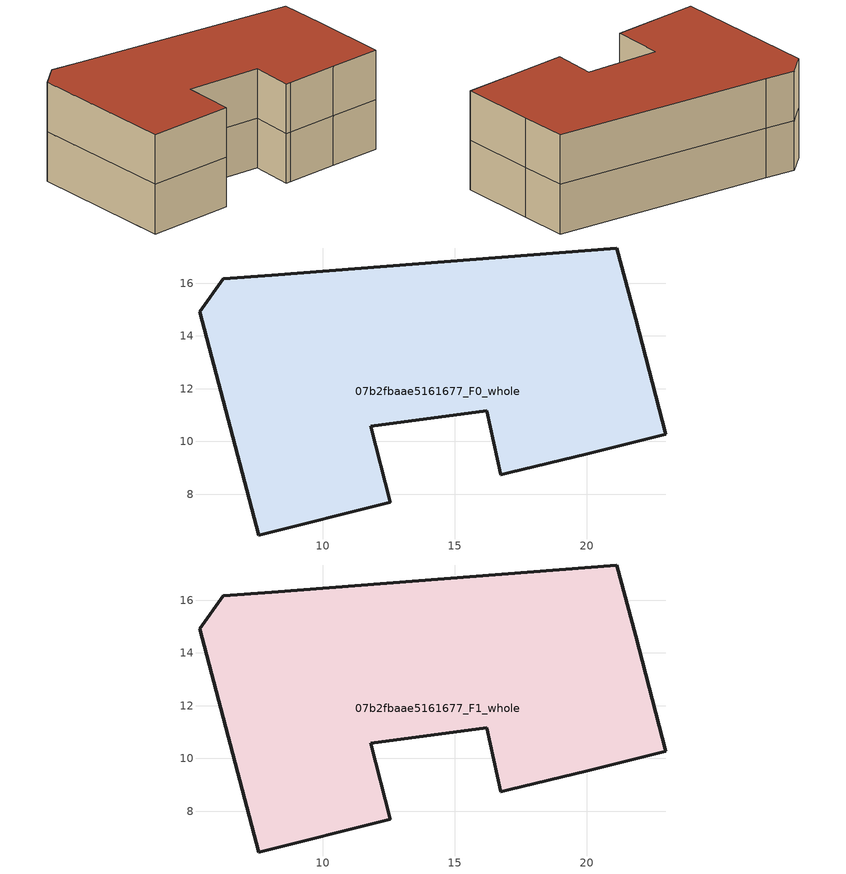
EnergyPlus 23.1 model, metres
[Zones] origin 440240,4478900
07b2fbaae5161677_F0_whole
 floor ground (EU_floor_Construction): 21.14,17.34 21.87,14.66 23,10.27 20.05,9.54 17.04,8.81 16.75,8.73 16.21,11.16 11.81,10.58 12.55,7.69 7.58,6.45 5.33,14.92 6.23,16.17 8.06,16.31 z0
 wall outside (EU_wall_Construction): 21.87,14.66 21.14,17.34 8.06,16.31 6.23,16.17 5.33,14.92 7.58,6.45 12.55,7.69 11.81,10.58 16.21,11.16 16.75,8.73 17.04,8.81 20.05,9.54 23,10.27 21.87,14.66 z0:3
07b2fbaae5161677_F1_whole
 floor to 07b2fbaae5161677_F0_whole (EU_floor_Construction): 21.14,17.34 21.87,14.66 23,10.27 20.05,9.54 17.04,8.81 16.75,8.73 16.21,11.16 11.81,10.58 12.55,7.69 7.58,6.45 5.33,14.92 6.23,16.17 8.06,16.31 z3
 wall outside (EU_wall_Construction): 21.87,14.66 21.14,17.34 8.06,16.31 6.23,16.17 5.33,14.92 7.58,6.45 12.55,7.69 11.81,10.58 16.21,11.16 16.75,8.73 17.04,8.81 20.05,9.54 23,10.27 21.87,14.66 z3:6
 roof outside (EU_roof_Construction): 23,10.27 21.87,14.66 21.14,17.34 8.06,16.31 6.23,16.17 5.33,14.92 7.58,6.45 12.55,7.69 11.81,10.58 16.21,11.16 16.75,8.73 17.04,8.81 20.05,9.54 z6
[Building]
EU S2 Campaign: North Axis=0; Terrain=City; Solar Distribution=FullExterior
[Site:Location]
Madrid: Latitude=40.5; Longitude=-3.5; Time Zone=1; Elevation=609
[SizingPeriod:WeatherFileDays]
AnnualSizingPeriod: Begin Month=1; Begin Day of Month=1; End Month=12; End Day of Month=31; Day of Week for Start Day=Monday; Use Weather File Daylight Saving Period=No; Use Weather File Rain and Snow Indicators=No
[MATERIAL]
EU_InternalMass_Material: Roughness=MediumRough; Thickness=0.1; Conductivity=1; Density=1800; Specific Heat=900; Thermal Absorptance=0.9; Solar Absorptance=0.7; Visible Absorptance=0.7
[MATERIAL:NOMASS] Roughness=MediumRough; Thermal Absorptance=0.9; Solar Absorptance=0.7; Visible Absorptance=0.7
Name | Thermal Resistance
EU_wall_NoMass | 0.419739
EU_roof_NoMass | 0.352165
EU_floor_NoMass | 0.608284
[CONSTRUCTION]
EU_wall_Construction: EU_wall_NoMass
EU_roof_Construction: EU_roof_NoMass
EU_floor_Construction: EU_floor_NoMass
EU_InternalMass_Construction: EU_InternalMass_Material
[ZONE] Type=1; Multiplier=1; Ceiling Height=autocalculate; Floor Area=autocalculate; Part of Total Floor Area=Yes
Name | Volume
07b2fbaae5161677_F0_whole | 373.497
07b2fbaae5161677_F1_whole | 373.498
[INTERNALMASS] Construction=EU_InternalMass_Construction; Surface Area=124.499
Name | Zone or ZoneList
07b2fbaae5161677_F0_whole_EU_InternalMass | 07b2fbaae5161677_F0_whole
07b2fbaae5161677_F1_whole_EU_InternalMass | 07b2fbaae5161677_F1_whole
[OTHEREQUIPMENT] Fuel Type=Electricity; Design Level Calculation Method=Watts/Area; Power per Zone Floor Area=1; Fraction Latent=0; Fraction Radiant=0; Fraction Lost=0; Carbon Dioxide Generation Rate=0; EndUse Subcategory=EU_Step8_InternalGains
Name | Zone or ZoneList or Space or SpaceList | Schedule
EU_Step8_InternalGain_07b2fbaae5161677_F0_whole_f000 | 07b2fbaae5161677_F0_whole | EU_Step8_GainSchedule_07b2fbaae5161677_F0_whole_f000
EU_Step8_InternalGain_07b2fbaae5161677_F1_whole_f000 | 07b2fbaae5161677_F1_whole | EU_Step8_GainSchedule_07b2fbaae5161677_F1_whole_f000
[ZONEVENTILATION:DESIGNFLOWRATE] Schedule=EU_AlwaysOn; Design Flow Rate Calculation Method=AirChanges/Hour; Air Changes per Hour=0.703302; Ventilation Type=Natural; Fan Pressure Rise=0; Fan Total Efficiency=1; Constant Term Coefficient=1; Temperature Term Coefficient=0; Velocity Term Coefficient=0; Velocity Squared Term Coefficient=0; Minimum Indoor Temperature=-100; Maximum Indoor Temperature=100; Delta Temperature=-100; Minimum Outdoor Temperature=-100; Maximum Outdoor Temperature=100; Maximum Wind Speed=40
Name | Zone or ZoneList or Space or SpaceList
EU_ConstantAir_07b2fbaae5161677_F0_whole | 07b2fbaae5161677_F0_whole
EU_ConstantAir_07b2fbaae5161677_F1_whole | 07b2fbaae5161677_F1_whole
[HVACTEMPLATE:THERMOSTAT] Constant Heating Setpoint=20; Constant Cooling Setpoint=50
EU_HeatOnly_07b2fbaae5161677_F0_whole; EU_HeatOnly_07b2fbaae5161677_F1_whole
[HVACTEMPLATE:ZONE:IDEALLOADSAIRSYSTEM] System Availability Schedule=EU_AlwaysOn; Maximum Heating Supply Air Temperature=50; Minimum Cooling Supply Air Temperature=13; Maximum Heating Supply Air Humidity Ratio=0.0156; Minimum Cooling Supply Air Humidity Ratio=0.0077; Heating Limit=NoLimit; Cooling Limit=NoLimit; Heating Availability Schedule=EU_AlwaysOn; Cooling Availability Schedule=EU_CoolingOff; Dehumidification Control Type=ConstantSensibleHeatRatio; Cooling Sensible Heat Ratio=0.7; Dehumidification Setpoint=60; Humidification Control Type=None; Humidification Setpoint=30; Outdoor Air Method=None; Outdoor Air Flow Rate per Person=0.00944; Outdoor Air Flow Rate per Zone Floor Area=0; Outdoor Air Flow Rate per Zone=0; Demand Controlled Ventilation Type=None; Outdoor Air Economizer Type=NoEconomizer; Heat Recovery Type=None; Sensible Heat Recovery Effectiveness=0.7; Latent Heat Recovery Effectiveness=0.65
Name | Template Thermostat
07b2fbaae5161677_F0_whole | EU_HeatOnly_07b2fbaae5161677_F0_whole
07b2fbaae5161677_F1_whole | EU_HeatOnly_07b2fbaae5161677_F1_whole
[SIZING:ZONE] Zone Cooling Design Supply Air Temperature Input Method=SupplyAirTemperature; Zone Cooling Design Supply Air Temperature=13; Zone Heating Design Supply Air Temperature Input Method=SupplyAirTemperature; Zone Heating Design Supply Air Temperature=50; Zone Cooling Design Supply Air Humidity Ratio=0.008; Zone Heating Design Supply Air Humidity Ratio=0.008; Cooling Design Air Flow Method=DesignDay; Cooling Design Air Flow Rate=0; Cooling Minimum Air Flow per Zone Floor Area=0.000762; Cooling Minimum Air Flow=0; Cooling Minimum Air Flow Fraction=0.2; Heating Design Air Flow Method=DesignDay; Heating Design Air Flow Rate=0; Heating Maximum Air Flow per Zone Floor Area=0.002032; Heating Maximum Air Flow=0.141576; Heating Maximum Air Flow Fraction=0.3; Account for Dedicated Outdoor Air System=No; Dedicated Outdoor Air System Control Strategy=NeutralSupplyAir; Dedicated Outdoor Air Low Setpoint Temperature for Design=autosize; Dedicated Outdoor Air High Setpoint Temperature for Design=autosize; Zone Load Sizing Method=Sensible Load Only No Latent Load; Zone Latent Cooling Design Supply Air Humidity Ratio Input Method=HumidityRatioDifference; Zone Cooling Design Supply Air Humidity Ratio Difference=0.005; Zone Latent Heating Design Supply Air Humidity Ratio Input Method=HumidityRatioDifference; Zone Humidification Design Supply Air Humidity Ratio Difference=0.005
07b2fbaae5161677_F0_whole; 07b2fbaae5161677_F1_whole
[SCHEDULE:CONSTANT]
Name | Hourly Value
EU_AlwaysOn | 1
EU_CoolingOff | 0
[SCHEDULE:FILE] Column Number=1; Rows to Skip at Top=0; Number of Hours of Data=8760; Column Separator=Comma; Interpolate to Timestep=No; Minutes per Item=60; Adjust Schedule for Daylight Savings=Yes
Name | File
EU_Step8_GainSchedule_07b2fbaae5161677_F0_whole_f000 | C:\Users\o_iseri\Desktop\OpenUBEM\openubem\outputs\eu_evidence\EU-11\ES-MAD-BERRUGUETE\idfs\07b2fbaae5161677\07b2fbaae5161677_F0_whole_f000_gain.csv
EU_Step8_GainSchedule_07b2fbaae5161677_F1_whole_f000 | C:\Users\o_iseri\Desktop\OpenUBEM\openubem\outputs\eu_evidence\EU-11\ES-MAD-BERRUGUETE\idfs\07b2fbaae5161677\07b2fbaae5161677_F1_whole_f000_gain.csv
